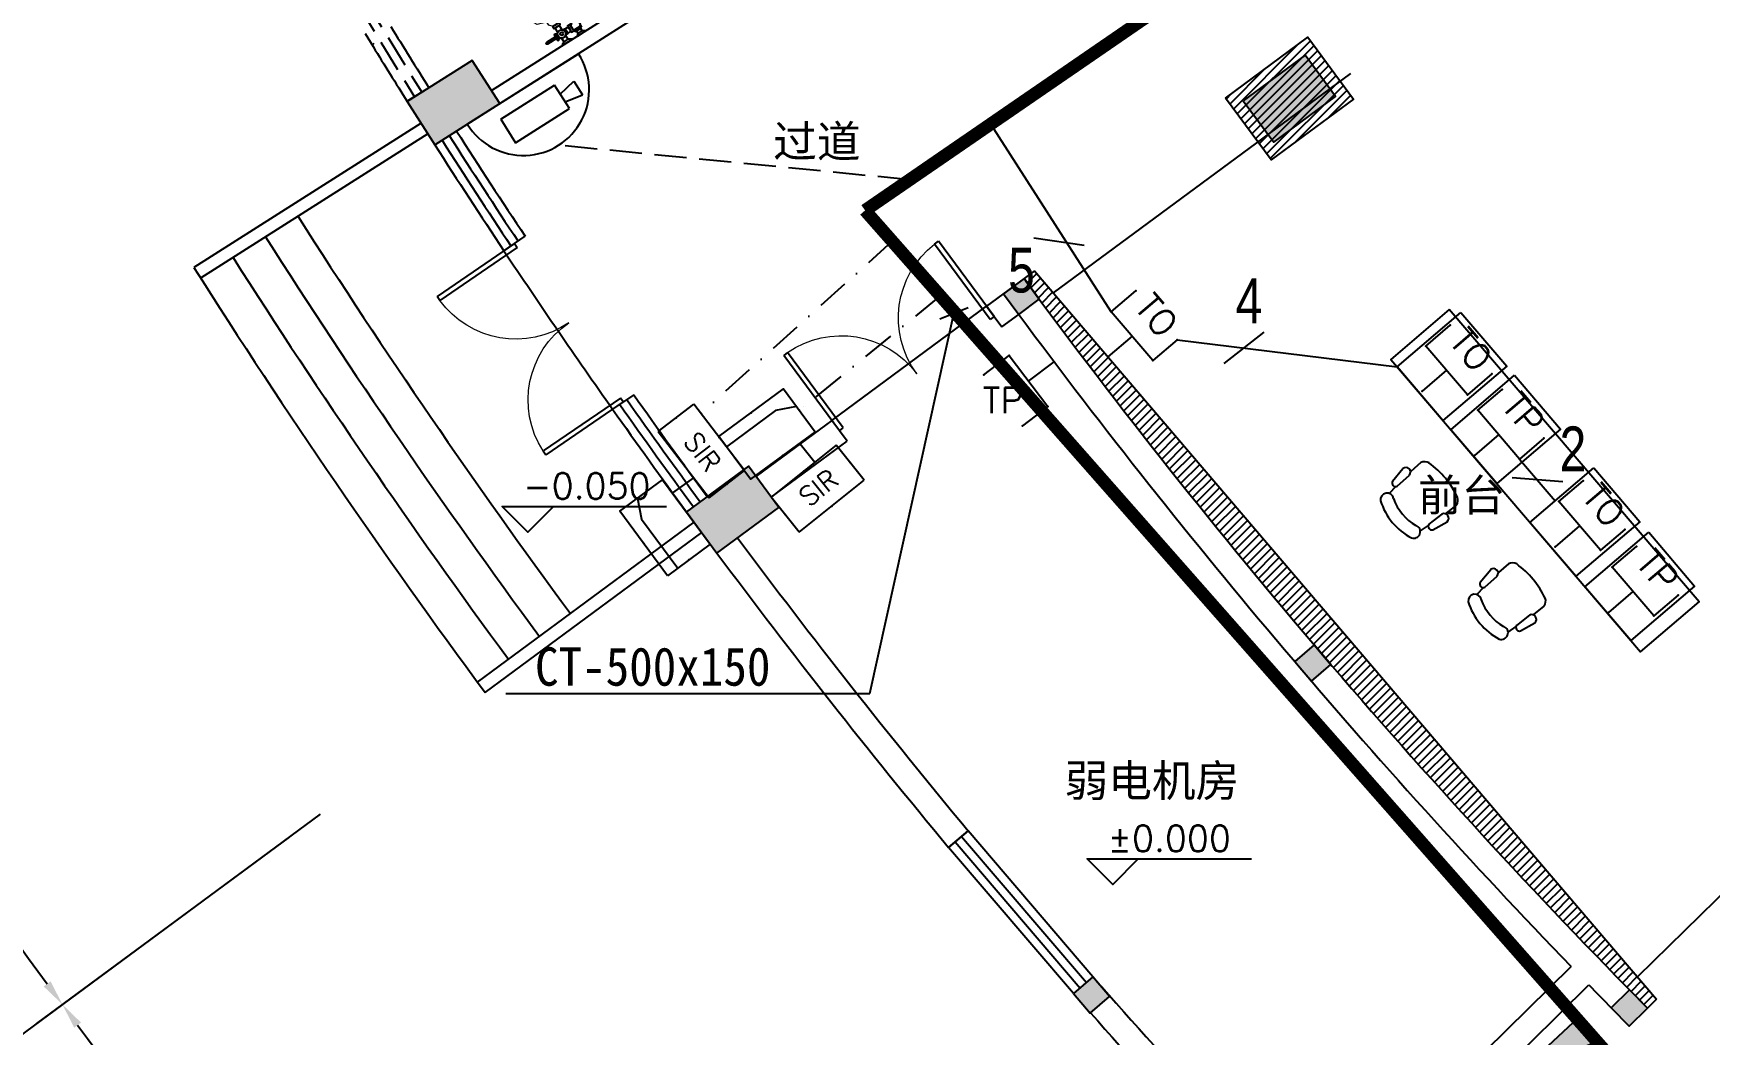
# Model space of a CAD drawing. Extents: x 13680 to 1640314, y -473492 to 65390.
# Drawn here: x 1198383 to 1211456, y -331062 to -323250 of the extents above; entities that cross this region are included whole.
import ezdxf
from ezdxf.enums import TextEntityAlignment as Align

# ---------------------------------------------------------------- set-up
doc = ezdxf.new("R2010")
doc.units = 0
doc.header["$LTSCALE"] = 1000
doc.header["$MEASUREMENT"] = 0
doc.linetypes.add('DASH', pattern=[0.35, 0.25, -0.1])
doc.linetypes.add('DASHDOT', pattern=[1, 0.5, -0.25, 0, -0.25])
for name, color, linetype in [('0-桥架', 120, 'Continuous'), ('0-电气文字', 6, 'Continuous'), ('AXIS', 1, 'Continuous'), ('COLUMN', 255, 'Continuous'), ('DIM-照明', 3, 'Continuous'), ('door', 2, 'Continuous'), ('EQUIP-通讯', 6, 'Continuous'), ('LINE', 123, 'Continuous'), ('PUB_HATCH', 8, 'Continuous'), ('S-提资20140812', 6, 'Continuous'), ('S-消防器材提资', 2, 'Continuous'), ('TEL_TEXT', 7, 'Continuous'), ('WALL', 255, 'Continuous'), ('WINDOW', 2, 'Continuous'), ('WIRE-照明', 120, 'Continuous'), ('卫生间洁具', 8, 'Continuous'), ('安保设备SA', 241, 'Continuous'), ('室外建筑', 8, 'Continuous'), ('装修家具', 8, 'Continuous'), ('装修家具2', 8, 'Continuous')]:
    doc.layers.add(name, color=color, linetype=linetype)
doc.layers.add('04071 FF-TXT', color=3, linetype='Continuous', lineweight=25)
doc.layers.add('74071 FF-SAN', color=4, linetype='Continuous', lineweight=20)
doc.styles.add('-宋体', font='', dxfattribs={"width": 1.3})
doc.styles.add('_TCH_DIM_T3', font='SIMPLEX', dxfattribs={"width": 0.705882, "bigfont": 'GBCBIG'})
doc.styles.add('_TEL_DIM', font='SIMPLEX', dxfattribs={"width": 0.8, "height": 3.5, "bigfont": 'HZTXT'})
doc.styles.add('IN-C', font='')
doc.styles.add('IN-E', font='simplex.shx')
doc.styles.get("Standard").update_dxf_attribs({"font": 'haiwenrs.shx', "bigfont": 'hztxt.shx'})
doc.styles.get('-宋体').set_extended_font_data('NSimSun')
doc.styles.get('IN-C').set_extended_font_data('SimSun')
doc.dimstyles.new('_TCH_ARROW&&100', dxfattribs={"dimtxt": 297.5, "dimasz": 200, "dimexe": 250, "dimexo": 300, "dimgap": 126.25, "dimtad": 1, "dimdec": 0, "dimzin": 0, "dimdsep": 46, "dimtxsty": '_TCH_DIM_T3', "dimcen": 0.09, "dimclrt": 7, "dimazin": 2, "dimtfac": 1, "dimtdec": 0, "dimtix": 1, "dimtmove": 2, "dimatfit": 3, "dimfxl": 1, "dimtolj": 1, "dimtzin": 0, "dimarcsym": 0})

# ---------------------------------------------------------------- blocks, each defined once
blk = doc.blocks.new('A$C571D7C9D')
at = {"layer": '装修家具2', "color": 8}
for p, q in [((73, 336), (80, 412)), ((468, 336), (460, 412)), ((23, 330), (0, 204)), ((76, 326), (72, 197)), ((464, 326), (468, 197)), ((517, 330), (540, 204)), ((55, 67), (57, 172)), ((486, 67), (483, 172))]:
    blk.add_line(p, q, dxfattribs=at)
for centre, radius, start, end in [((270, 48), 489, 67.2611, 112.7389), ((108, 455), 51.9, 121.265, 299.6825), ((270, 41), 394, 69.7134, 110.2866), ((432, 455), 51.9, 240.3175, 58.735), ((49, 320), 27.9, 12.2827, 157.7765), ((491, 320), 27.9, 22.2235, 167.7173), ((37, 206), 36.8, 183.5132, 345.9932), ((504, 206), 36.8, 194.0068, 356.4868), ((123, 84), 70.3, 194.5083, 247.5673), ((270, 706), 708, 255.758, 284.242), ((418, 84), 70.3, 292.4327, 345.4917)]:
    blk.add_arc(centre, radius, start, end, dxfattribs=at)
blk = doc.blocks.new('A$C432873B9')
at = {"layer": '装修家具', "color": 8, "linetype": 'ByBlock'}
blk.add_lwpolyline([(1389, -1167), (933, -1557), (2881, -3838), (3338, -3448)], close=True, dxfattribs=at)
at = {"layer": '装修家具', "color": 8, "linetype": 'ByBlock', "rotation": 129.7630150295321}
for p in [(1531, -2693), (2215, -3482)]:
    blk.add_blockref('A$C571D7C9D', p, dxfattribs=at)
blk = doc.blocks.new('A$C6CAE1B6A')
at = {"color": 8}
for p, q in [((186, 387), (186, 325)), ((209, 387), (209, 326)), ((233, 387), (233, 327)), ((257, 387), (257, 328)), ((281, 387), (281, 329)), ((305, 387), (305, 330)), ((329, 387), (329, 331)), ((353, 387), (353, 332)), ((376, 387), (376, 333)), ((732, 361), (716, 361)), ((732, 338), (716, 338)), ((755, 366), (732, 366)), ((755, 331), (732, 331)), ((770, 391), (770, 311)), ((770, 268), (770, 172)), ((664, 240), (622, 240)), ((663, 201), (622, 201)), ((753, 240), (714, 240)), ((753, 201), (715, 201)), ((186, 53), (186, 115)), ((209, 53), (209, 114)), ((233, 53), (233, 113)), ((257, 53), (257, 112)), ((281, 53), (281, 111)), ((305, 53), (305, 110)), ((329, 53), (329, 109)), ((353, 53), (353, 108)), ((376, 53), (376, 107))]:
    blk.add_line(p, q, dxfattribs=at)
for points in [[(716, 374), (712, 374), (712, 378), (706, 378), (706, 382), (671, 382), (671, 376), (646, 376), (646, 363), (631, 363), (631, 344), (646, 344), (646, 329), (661, 329), (661, 324), (667, 324), (667, 313), (707, 313), (719, 321)], [(669, 245), (669, 263), (712, 263), (712, 243)], [(605, 247), (605, 193)], [(622, 193), (622, 247)], [(712, 197), (712, 178), (669, 178), (669, 195)], [(683, 167), (683, 83), (686, 80), (686, 76), (690, 76)], [(697, 167), (697, 83), (694, 80), (694, 76), (690, 76)]]:
    blk.add_lwpolyline(points, dxfattribs=at)
for points in [[(719, 313), (660, 313), (660, 293), (719, 293)], [(671, 293), (709, 293), (709, 263), (671, 263)], [(732, 379), (716, 379), (716, 321), (732, 321)], [(718, 178), (662, 178), (662, 167), (718, 167)]]:
    blk.add_lwpolyline(points, close=True, dxfattribs=at)
for centre, radius in [((416, 220), 37.7), ((689, 220), 32.4), ((689, 220), 12)]:
    blk.add_circle(centre, radius, dxfattribs=at)
for centre, radius, start, end in [((817, 220), 67.5, 135.0245, 224.9756), ((808, 351), 55, 133.5861, 226.4139), ((614, 239), 12, 43.7102, 136.2898), ((614, 201), 12, 223.7102, 316.2898)]:
    blk.add_arc(centre, radius, start, end, dxfattribs=at)
at = {"layer": '74071 FF-SAN', "color": 8}
for points in [[(605, 220), (605, 244), (578, 269), (551, 269), (526, 343), (387, 417, 0.052543), (173, 440, 0.132929), (154, 435, 0.161391), (145, 425, 0.043176), (139, 407, 0.005173), (135, 387), (130, 361), (5, 279, 0.19508), (0, 262), (0, 220)], [(41, 220), (41, 242, -0.210701), (52, 261), (136, 319, -0.078002), (159, 324), (413, 335, -0.245665), (487, 300, -0.196051), (513, 220, -0.196051)], [(605, 220), (605, 196), (578, 171), (551, 171), (526, 97), (387, 23, -0.052543), (173, 0, -0.132929), (154, 5, -0.161391), (145, 15, -0.043176), (139, 33, -0.005173), (135, 53), (130, 79), (5, 161, -0.19508), (0, 178), (0, 220)], [(41, 220), (41, 198, 0.210701), (52, 179), (136, 121, 0.078002), (159, 116), (413, 105, 0.245665), (487, 140, 0.196051), (513, 220, 0.196051)]]:
    blk.add_lwpolyline(points, format="xyb", dxfattribs=at)
blk = doc.blocks.new('xfx-gz')
at = {"layer": 'S-消防器材提资'}
blk.add_hatch(color=8, dxfattribs=at).paths.add_polyline_path([(0, 240), (0, 0), (700, 0)])
at = {"layer": 'S-消防器材提资', "color": 8}
for p, q in [((678, 408), (0, 240)), ((0, 240), (700, 0))]:
    blk.add_line(p, q, dxfattribs=at)
blk.add_lwpolyline([(700, 0), (700, 240), (0, 240), (0, 0)], close=True, dxfattribs=at)
blk = doc.blocks.new('*D176')
at = {"layer": 'AXIS', "color": 0, "lineweight": -2, "transparency": 16777216}
for p, q in [((1194084, -318784), (1191851, -319792)), ((1198028, -326093), (1195959, -327406))]:
    blk.add_line(p, q, dxfattribs=at)
blk.add_arc((1247674, -294587), 61000, 204.48786, 212.21214, dxfattribs=at)
at = {"layer": 'AXIS', "color": 0, "transparency": 16777216}
for points in [[(1192131, -319885), (1192192, -319857), (1192079, -319689)], [(1196092, -327085), (1196035, -327121), (1196170, -327272)]]:
    blk.add_solid(points, dxfattribs=at)
at = {"layer": 'Defpoints', "color": 0, "transparency": 16777216}
for p in [(1247674, -294587), (1194357, -318660), (1193323, -322280), (1198281, -325932)]:
    blk.add_point(p, dxfattribs=at)
at = {"layer": 'AXIS', "color": 7, "transparency": 16777216, "insert": (1194232, -323422), "char_height": 297.5, "attachment_point": 5, "rotation": 298.35, "style": '_TCH_DIM_T3'}
blk.add_mtext('\\A1;8.1°', dxfattribs=at)
blk = doc.blocks.new('*D177')
at = {"layer": 'AXIS', "color": 0, "lineweight": -2, "transparency": 16777216}
for p, q in [((1198028, -326093), (1195959, -327406)), ((1200377, -329521), (1198406, -330977))]:
    blk.add_line(p, q, dxfattribs=at)
blk.add_arc((1247674, -294587), 61000, 212.58786, 216.26236, dxfattribs=at)
at = {"layer": 'AXIS', "color": 0, "transparency": 16777216}
for points in [[(1196250, -327459), (1196306, -327423), (1196170, -327272)], [(1198516, -330647), (1198462, -330687), (1198608, -330828)]]:
    blk.add_solid(points, dxfattribs=at)
at = {"layer": 'Defpoints', "color": 0, "transparency": 16777216}
for p in [(1247674, -294587), (1198281, -325932), (1196955, -328476), (1200618, -329343)]:
    blk.add_point(p, dxfattribs=at)
at = {"layer": 'AXIS', "color": 7, "transparency": 16777216, "insert": (1197584, -328916), "char_height": 297.5, "attachment_point": 5, "rotation": 304.4251, "style": '_TCH_DIM_T3'}
blk.add_mtext('\\A1;4.05°', dxfattribs=at)
blk = doc.blocks.new('*D178')
at = {"layer": 'AXIS', "color": 0, "lineweight": -2, "transparency": 16777216}
for p, q in [((1200377, -329521), (1198406, -330977)), ((1205771, -335837), (1204025, -337555))]:
    blk.add_line(p, q, dxfattribs=at)
blk.add_arc((1247674, -294587), 61000, 216.63807, 224.36216, dxfattribs=at)
at = {"layer": 'AXIS', "color": 0, "transparency": 16777216}
for points in [[(1198700, -331009), (1198753, -330969), (1198608, -330828)], [(1204087, -337214), (1204040, -337261), (1204203, -337380)]]:
    blk.add_solid(points, dxfattribs=at)
at = {"layer": 'Defpoints', "color": 0, "transparency": 16777216}
for p in [(1247674, -294587), (1200618, -329343), (1200369, -333099), (1205985, -335626)]:
    blk.add_point(p, dxfattribs=at)
at = {"layer": 'AXIS', "color": 7, "transparency": 16777216, "insert": (1201499, -334024), "char_height": 297.5, "attachment_point": 5, "rotation": 310.5001, "style": '_TCH_DIM_T3'}
blk.add_mtext('\\A1;8.1°', dxfattribs=at)
blk = doc.blocks.new('*D179')
at = {"layer": 'AXIS', "color": 0, "lineweight": -2, "transparency": 16777216}
for p, q in [((1205771, -335837), (1204025, -337555)), ((1208789, -338693), (1207169, -340531))]:
    blk.add_line(p, q, dxfattribs=at)
blk.add_arc((1247674, -294587), 61000, 224.73787, 228.41214, dxfattribs=at)
at = {"layer": 'AXIS', "color": 0, "transparency": 16777216}
for points in [[(1204320, -337546), (1204368, -337499), (1204203, -337380)], [(1207207, -340186), (1207162, -340236), (1207334, -340343)]]:
    blk.add_solid(points, dxfattribs=at)
at = {"layer": 'Defpoints', "color": 0, "transparency": 16777216}
for p in [(1247674, -294587), (1205985, -335626), (1205224, -338392), (1208988, -338468)]:
    blk.add_point(p, dxfattribs=at)
at = {"layer": 'AXIS', "color": 7, "transparency": 16777216, "insert": (1205932, -338690), "char_height": 297.5, "attachment_point": 5, "rotation": 316.575, "style": '_TCH_DIM_T3'}
blk.add_mtext('\\A1;4.05°', dxfattribs=at)
blk = doc.blocks.new('*D180')
at = {"layer": 'AXIS', "color": 0, "lineweight": -2, "transparency": 16777216}
for p, q in [((1208789, -338693), (1207169, -340531)), ((1215392, -343732), (1214047, -345780))]:
    blk.add_line(p, q, dxfattribs=at)
blk.add_arc((1247674, -294587), 61000, 228.78786, 236.51214, dxfattribs=at)
at = {"layer": 'AXIS', "color": 0, "transparency": 16777216}
for points in [[(1207463, -340500), (1207507, -340450), (1207334, -340343)], [(1214035, -345433), (1213999, -345489), (1214184, -345571)]]:
    blk.add_solid(points, dxfattribs=at)
at = {"layer": 'Defpoints', "color": 0, "transparency": 16777216}
for p in [(1247674, -294587), (1208988, -338468), (1209535, -342193), (1215556, -343481)]:
    blk.add_point(p, dxfattribs=at)
at = {"layer": 'AXIS', "color": 7, "transparency": 16777216, "insert": (1210834, -342860), "char_height": 297.5, "attachment_point": 5, "rotation": 322.65, "style": '_TCH_DIM_T3'}
blk.add_mtext('\\A1;8.1°', dxfattribs=at)
blk = doc.blocks.new('*D184')
at = {"layer": 'AXIS', "color": 0, "lineweight": -2, "transparency": 16777216}
for p, q in [((1188874, -294587), (1185624, -294587)), ((1238476, -352663), (1237967, -355873))]:
    blk.add_line(p, q, dxfattribs=at)
blk.add_arc((1247674, -294587), 61800, 180.18542, 260.81446, dxfattribs=at)
at = {"layer": 'AXIS', "color": 0, "transparency": 16777216}
for points in [[(1185841, -294787), (1185908, -294786), (1185874, -294587)], [(1237814, -355561), (1237804, -355627), (1238007, -355626)]]:
    blk.add_solid(points, dxfattribs=at)
at = {"layer": 'Defpoints', "color": 0, "transparency": 16777216}
for p in [(1189174, -294587), (1247674, -294587), (1192610, -322643), (1238523, -352366)]:
    blk.add_point(p, dxfattribs=at)
at = {"layer": 'AXIS', "color": 7, "transparency": 16777216, "insert": (1200890, -334544), "char_height": 297.5, "attachment_point": 5, "rotation": 310.4999, "style": '_TCH_DIM_T3'}
blk.add_mtext('\\A1;81°', dxfattribs=at)
blk = doc.blocks.new('$DorLib2D$00000002')
for p, q in [((-0.5, 0), (-0.5, 0.4875)), ((-0.475, 0.4875), (-0.5, 0.4875)), ((-0.475, 0), (-0.475, 0.4875)), ((0.475, 0), (0.475, 0.4875)), ((0.475, 0.4875), (0.5, 0.4875)), ((0.5, 0), (0.5, 0.4875)), ((-0.5, 0), (-0.475, 0)), ((0.5, 0), (0.475, 0))]:
    blk.add_line(p, q)
at = {"lineweight": 13}
for centre, start, end in [((-0.4875, 0), 0, 88.53072), ((0.4875, 0), 91.46928, 180)]:
    blk.add_arc(centre, 0.4875, start, end, dxfattribs=at)
blk = doc.blocks.new('$TCHSYS$WIN2D')
for p, q in [((-0.5, 0.5), (0.5, 0.5)), ((-0.5, 0.5), (-0.5, -0.5)), ((0.5, 0.5), (0.5, -0.5)), ((0.5, 0.1667), (-0.5, 0.1667)), ((0.5, -0.1667), (-0.5, -0.1667)), ((-0.5, -0.5), (0.5, -0.5))]:
    blk.add_line(p, q)
blk = doc.blocks.new('_FZH')
blk.add_lwpolyline([(-0.5, -0.5), (0.5, -0.5), (0.5, 0.5), (-0.5, 0.5)], close=True)
at = {"layer": 'PUB_HATCH'}
blk.add_solid([(-0.5, -0.5), (0.5, -0.5), (-0.5, 0.5), (0.5, 0.5)], dxfattribs=at)
blk = doc.blocks.new('bg')
blk.add_lwpolyline([(2, 2), (0, 0), (-2, 2), (10.82, 2)])
at = {"color": 7, "style": 'IN-E'}
blk.add_attdef('LEVEL', (2, 2.61), '', height=2, dxfattribs=at)
blk = doc.blocks.new('$equip$00001847')
for p, q in [((-0.5, 0.499), (-0.5, 0.999)), ((0.5, 0.999), (0.5, 0.499)), ((0.5, 0.499), (-0.5, 0.499)), ((0, 0.5), (0, 0))]:
    blk.add_line(p, q)
for p in [(-0.5, 0.999), (0.5, 0.999), (-0.5, 0.499), (0.5, 0.499), (0, 0)]:
    blk.add_point(p)
at = {"color": 7, "style": '_TEL_DIM'}
blk.add_attdef('$TEXT$', text='', height=0.4, dxfattribs=at).set_placement((0, 0.999), align=Align.MIDDLE_CENTER)
at = {"color": 7, "style": '_TEL_DIM', "flags": 1}
blk.add_attdef('A', text='', height=0.00002, dxfattribs=at).set_placement((0, 0), align=Align.MIDDLE_CENTER)
blk = doc.blocks.new('$TelecSys$00000095')
blk.add_line((0.4, 0.4), (-0.4, -0.4))
at = {"width": 0.8}
blk.add_attdef('N', text='', height=1, dxfattribs=at).set_placement((-0.017, 1.056), align=Align.MIDDLE)
blk = doc.blocks.new('$equip$00001867')
for p, q in [((-0.5, 0.499), (-0.5, 0.999)), ((0.5, 0.999), (0.5, 0.499)), ((0.5, 0.499), (-0.5, 0.499)), ((0, 0.5), (0, 0))]:
    blk.add_line(p, q)
for p in [(-0.5, 0.999), (0.5, 0.999), (-0.5, 0.499), (0.5, 0.499), (0, 0)]:
    blk.add_point(p)
at = {"color": 7, "style": '_TEL_DIM'}
blk.add_attdef('$TEXT$', text='', height=0.4, dxfattribs=at).set_placement((0, 0.999), align=Align.MIDDLE_CENTER)
at = {"color": 7, "style": '_TEL_DIM', "flags": 1}
blk.add_attdef('A', text='', height=0.00002, dxfattribs=at).set_placement((0, 0), align=Align.MIDDLE_CENTER)
blk = doc.blocks.new('$equip$00001876')
at = {"color": 0, "linetype": 'Continuous'}
blk.add_lwpolyline([(-0.625, 0.415), (0.625, 0.415), (0.625, -0.415), (-0.625, -0.415)], close=True, dxfattribs=at)
blk.add_lwpolyline([(0.625, 0.075), (0.325, 0.215), (-0.625, 0.215)], dxfattribs=at)
for p in [(0, 0.415), (-0.625, 0), (0.625, 0), (0, -0.415)]:
    blk.add_point(p)
at = {"layer": 'TEL_TEXT', "style": '_TEL_DIM', "flags": 1}
blk.add_attdef('A', text='', height=0.00002, dxfattribs=at).set_placement((0, 0), align=Align.MIDDLE_CENTER)
blk = doc.blocks.new('$equip$00001889')
for p, q in [((-0.65, 0.35), (-0.65, -0.35)), ((0.65, 0.35), (-0.65, 0.35)), ((0.65, 0.35), (0.65, -0.35)), ((-0.65, -0.35), (0.65, -0.35))]:
    blk.add_line(p, q)
for p in [(0, 0.35), (-0.65, 0), (0.65, 0), (0, -0.35)]:
    blk.add_point(p)
at = {"color": 7, "style": '_TEL_DIM'}
blk.add_attdef('$TEXT$', text='', height=0.3, dxfattribs=at).set_placement((-0.02, -0.003), align=Align.MIDDLE_CENTER)
at = {"color": 7, "style": '_TEL_DIM', "flags": 1}
blk.add_attdef('A', text='', height=0.00002, dxfattribs=at).set_placement((0, 0), align=Align.MIDDLE_CENTER)
blk = doc.blocks.new('A$C59FF3FA0')
at = {"layer": '安保设备SA'}
for p, q in [((0, 724), (1426, 724)), ((334, 575), (334, 273)), ((334, 575), (1024, 575)), ((1024, 273), (1024, 575)), ((1024, 461), (1224, 500)), ((1224, 500), (1224, 322)), ((334, 273), (1024, 273)), ((1024, 361), (1224, 322))]:
    blk.add_line(p, q, dxfattribs=at)
blk.add_ellipse((713, 713), major_axis=(-713, 11), ratio=1, start_param=0.00047, end_param=3.17192, dxfattribs=at)

msp = doc.modelspace()

# ---------------------------------------------------------------- hatches: boundary and pattern name
at = {"layer": 'PUB_HATCH'}
h = msp.add_hatch(dxfattribs=at)
h.set_pattern_fill('普通砖', color=256, scale=50, style=0)
h.set_pattern_definition([(45, (1238865.16, -519021.2), (-88.38838, 88.38838), [])])
h.paths.add_polyline_path([(1201031.074, -323352.322), (1201031.25, -323352.213), (1201056.584, -323266.183), (1200968.372, -323250.006), (1200968.195, -323250.114)])
at = {"layer": 'WALL'}
h = msp.add_hatch(dxfattribs=at)
h.set_pattern_fill('ANSI31', color=0, scale=30)
h.set_pattern_definition([(45, (1073733.98, -352643.95), (-33.67596, 33.67596), [])])
h.paths.add_polyline_path([(1207679.486, -323754.214), (1208322.986, -323278.917), (1208679.459, -323761.543), (1208035.958, -324236.839)])
h = msp.add_hatch(dxfattribs=at)
h.set_pattern_fill('ANSI31', color=0, scale=30)
h.set_pattern_definition([(45, (1177279.657, -359776.823), (-33.67596, 33.67596), [])])
h.paths.add_polyline_path([(1206189.751, -325103.429), (1206109.313, -325162.841, 0.036326041), (1210972.258, -330856.621), (1211043.522, -330786.468)])

# ---------------------------------------------------------------- linework, layer by layer
at = {"layer": '0-桥架', "color": 120, "const_width": 100}
for points in [[(1211878.274, -319811.171), (1204868.764, -324630.589)], [(1212722.484, -333553.868), (1204868.764, -324630.589)]]:
    msp.add_lwpolyline(points, dxfattribs=at)
at = {"layer": '0-电气文字', "color": 6, "linetype": 'Continuous'}
for p, q in [((1204907.223, -328401.513), (1205560.22, -325438.61)), ((1205673.322, -325390.735), (1205452.128, -325480.563)), ((1202066.492, -328401.513), (1204907.223, -328401.513))]:
    msp.add_line(p, q, dxfattribs=at)
at = {"layer": 'AXIS'}
msp.add_line((1200618.481, -329342.805), (1197400.987, -331719.301), dxfattribs=at)
at = {"layer": 'door'}
msp.add_line((1204609.582, -326270.318), (1205816.146, -325379.137), dxfattribs=at)
msp.add_arc((1247674.327, -294586.549), 54800, 213.6408071, 215.2091715, dxfattribs=at)
at = {"layer": 'EQUIP-通讯'}
for points in [[(1209515.797, -325426.419), (1209874.278, -325846.146), (1209376.815, -326271.02), (1209018.334, -325851.293)], [(1209935.102, -325917.361), (1210293.582, -326337.088), (1209796.119, -326761.962), (1209437.639, -326342.235)], [(1210552.806, -326640.599), (1210911.286, -327060.326), (1210413.823, -327485.2), (1210055.343, -327065.473)], [(1210981.465, -327142.494), (1211339.945, -327562.221), (1210842.482, -327987.095), (1210484.002, -327567.368)]]:
    msp.add_lwpolyline(points, close=True, dxfattribs=at)
at = {"layer": 'LINE', "color": 9, "linetype": 'DASH', "ltscale": 20}
for p, q in [((1214286.556, -319402.52), (1206336.116, -325274.801)), ((1217952.136, -323692.257), (1210894.423, -330611.896))]:
    msp.add_line(p, q, dxfattribs=at)
at = {"layer": 'WALL', "color": 0}
for p, q in [((1201954.619, -323695.907), (1203136.529, -322945.845)), ((1202018.919, -323797.227), (1203200.828, -323047.164)), ((1200968.195, -323250.114), (1200968.372, -323250.006)), ((1200968.195, -323250.114), (1201031.074, -323352.322)), ((1201031.074, -323352.322), (1201031.25, -323352.213)), ((1206189.751, -325103.429), (1211043.522, -330786.468)), ((1206109.198, -325162.685), (1205816.146, -325379.137)), ((1206109.198, -325162.685), (1206109.12, -325162.743)), ((1205816.146, -325379.137), (1205934.97, -325540.012)), ((1205934.97, -325540.012), (1206067.147, -325442.385)), ((1204609.582, -326270.318), (1204017.743, -326707.457)), ((1204728.406, -326431.193), (1204609.582, -326270.318)), ((1204136.567, -326868.332), (1204728.406, -326431.193)), ((1205520.516, -329602.206), (1205672.613, -329472.306)), ((1206646.772, -330612.925), (1206646.688, -330612.997)), ((1209449.416, -331443.925), (1210375.897, -330531.884)), ((1209731.045, -331447.333), (1210514.965, -330675.631)), ((1211043.522, -330786.468), (1210972.189, -330856.689))]:
    msp.add_line(p, q, dxfattribs=at)
msp.add_lwpolyline([(1207679.486, -323754.214), (1208322.986, -323278.917), (1208679.459, -323761.543), (1208035.958, -324236.839)], close=True, dxfattribs=at)
msp.add_lwpolyline([(1206189.751, -325103.429), (1206109.236, -325162.898)], dxfattribs=at)
for radius, start, end in [(54600, 211.6001846, 212.1901248), (54800, 211.6629169, 212.1905085), (51600, 216.3389402, 216.4499786), (51600, 216.3389402, 224.6610268), (51800, 216.5605883, 223.9416466), (54600, 216.6598537, 219.7123223), (54800, 216.6590877, 219.7151949), (54600, 221.2864316, 221.3897229), (54600, 221.3897229, 224.3401358), (51800, 224.1628743, 224.4394013), (54800, 221.4926931, 224.3409018)]:
    msp.add_arc((1247674.327, -294586.549), radius, start, end, dxfattribs=at)
at = {"layer": 'WINDOW', "linetype": 'DASH'}
for p, q in [((1200725.471, -322720.914), (1201353.549, -323743.419)), ((1200782.277, -322686.02), (1201410.355, -323708.526)), ((1201467.161, -323673.633), (1201296.743, -323778.313))]:
    msp.add_line(p, q, dxfattribs=at)
at = {"layer": 'WINDOW'}
for p, q in [((1202051.853, -324944.907), (1202216.842, -324831.831)), ((1203064.832, -326069.131), (1202899.843, -326182.207))]:
    msp.add_line(p, q, dxfattribs=at)
for radius, start, end in [(54666.667, 212.6096191, 213.6388945), (54600, 212.6098751, 213.6379346), (54800, 212.6091091, 213.6408072), (54733.333, 212.6093638, 213.639852), (54733.333, 215.2101265, 216.2406147), (54666.667, 215.2110841, 216.2403594), (54600, 215.212044, 216.2401035), (54800, 215.2091713, 216.2408694)]:
    msp.add_arc((1247674.327, -294586.549), radius, start, end, dxfattribs=at)
at = {"layer": 'WIRE-照明'}
for p, q in [((1206789.705, -325421.712), (1205849.285, -323956.427)), ((1207304.531, -325639.553), (1209018.334, -325851.293)), ((1204363.119, -326452.358), (1204477.634, -326595.529)), ((1209974.009, -326570.782), (1210252.614, -326896.987)), ((1203529.372, -326717.265), (1203367.669, -326834.96))]:
    msp.add_line(p, q, dxfattribs=at)
at = {"layer": 'WIRE-照明', "linetype": 'DASH'}
msp.add_line((1205217.046, -324391.125), (1202478.462, -324122.239), dxfattribs=at)
at = {"layer": 'WIRE-照明', "linetype": 'DASHDOT', "ltscale": 0.5}
for p, q in [((1205081.167, -324871.918), (1203588.288, -326214.685)), ((1205455.773, -325297.54), (1204355.038, -326190.78))]:
    msp.add_line(p, q, dxfattribs=at)
at = {"layer": '室外建筑'}
for p, q in [((1201405.51, -323949.633), (1199632.068, -325075.093)), ((1201458.739, -324034.29), (1199685.725, -325159.479))]:
    msp.add_line(p, q, dxfattribs=at)
for points in [[(1201846, -328311.531), (1203535.121, -327063.927)], [(1201905.341, -328392.021), (1203594.533, -327144.364)]]:
    msp.add_lwpolyline(points, dxfattribs=at)
for radius, start, end in [(56000, 212.5023139, 216.3476651), (56300, 212.5017687, 216.3482104), (56900, 212.3999999, 216.4499794), (56600, 212.5012293, 216.3487499)]:
    msp.add_arc((1247674.327, -294586.549), radius, start, end, dxfattribs=at)

# ---------------------------------------------------------------- block references
at = {"layer": '04071 FF-TXT', "color": 9}
ref = msp.add_blockref('bg', (1202239.173, -327142.46), dxfattribs=dict(at, xscale=100, yscale=100, zscale=100))
ref.add_attrib('LEVEL', '-0.050', (1202201.443, -326881.921), dxfattribs={"layer": '0', "color": 7, "height": 200, "style": 'IN-E'})
ref = msp.add_blockref('bg', (1206800.294, -329892.381), dxfattribs=dict(at, xscale=100, yscale=100, zscale=100))
ref.add_attrib('LEVEL', '%%P0.000', (1206762.564, -329631.841), dxfattribs={"layer": '0', "color": 7, "height": 200, "style": 'IN-E'})
at = {"layer": 'COLUMN', "yscale": 600.0000000000873}
for p, xscale, zscale, rotation in [((1208179.472, -323757.878), 400.0000000000468, 600.0000000000948, 306.449978594037), ((1201658.455, -323789.109), 399.9999999999688, 600.0000000000781, 302.39999994225), ((1203835.843, -326966.13), 399.9999999999086, 600.0000000000948, 306.4499785940101)]:
    msp.add_blockref('_FZH', p, dxfattribs=dict(at, xscale=xscale, zscale=zscale, rotation=rotation))
at = {"layer": 'COLUMN', "linetype": 'ByBlock'}
for p, xscale, yscale, zscale, rotation in [((1206088.095, -325302.592), 200.0000000000234, 200.0000000000234, 200.0000000000234, 306.449978594037), ((1208361.344, -328163.02), 199.9999999999976, 199.9999999999976, 199.9999999999976, 310.50001021619), ((1206635.591, -330753.981), 199.9999999999976, 199.9999999999976, 199.9999999999976, 310.50001021619), ((1210830.922, -330855.731), 200.0000000000096, 200.0000000000096, 200.0000000000096, 314.5500109330173)]:
    msp.add_blockref('_FZH', p, dxfattribs=dict(at, xscale=xscale, yscale=yscale, zscale=zscale, rotation=rotation))
at = {"layer": 'DIM-照明'}
ref = msp.add_blockref('$TelecSys$00000095', (1206381.54, -324873.463), dxfattribs=dict(at, xscale=350, yscale=350, zscale=350, rotation=126.6672876384524))
ref.add_attrib('N', '5', dxfattribs={"layer": '0', "color": 7, "height": 350, "width": 0.8}).set_placement((1206088.843, -325098.975), align=Align.MIDDLE)
ref = msp.add_blockref('$TelecSys$00000095', (1207824.105, -325703.746), dxfattribs=dict(at, xscale=350, yscale=350, zscale=350, rotation=352.9568262659648))
ref.add_attrib('N', '4', dxfattribs={"layer": '0', "color": 7, "height": 350, "width": 0.8}).set_placement((1207863.354, -325336.342), align=Align.MIDDLE)
ref = msp.add_blockref('$TelecSys$00000095', (1210113.312, -326733.885), dxfattribs=dict(at, xscale=350, yscale=350, zscale=350, rotation=310.5000102167093))
ref.add_attrib('N', '2', dxfattribs={"layer": '0', "color": 7, "height": 350, "width": 0.8}).set_placement((1210390.279, -326489.313), align=Align.MIDDLE)
at = {"layer": 'door', "yscale": 1500, "zscale": 200}
for p, xscale, rotation in [((1202558.343, -325507.019), -1499.99999999999, 124.4249892679479), ((1205272.276, -325905.165), -1499.999999999973, 36.44997859403023)]:
    msp.add_blockref('$DorLib2D$00000002', p, dxfattribs=dict(at, xscale=xscale, rotation=rotation))
at = {"layer": 'EQUIP-通讯', "xscale": 500.0000000000446, "yscale": 500.0000000000446, "zscale": 500.0000000000446, "rotation": 310.5000102167027}
for p, values in [((1206762.346, -325773.851), {'$TEXT$': 'TO'}), ((1209215.25, -326040.99), {'$TEXT$': 'TO'}), ((1209621.925, -326542.719), {'$TEXT$': 'TP'}), ((1210252.259, -327255.171), {'$TEXT$': 'TO'}), ((1210668.288, -327767.852), {'$TEXT$': 'TP'})]:
    msp.add_blockref('$equip$00001847', p, dxfattribs=at).add_auto_attribs(values)
at = {"layer": 'EQUIP-通讯'}
ref = msp.add_blockref('$equip$00001867', (1206343.674, -325811.813), dxfattribs=dict(at, xscale=500, yscale=500, zscale=500, rotation=127.0710067767533))
ref.add_attrib('$TEXT$', 'TP', dxfattribs={"layer": '0', "color": 7, "height": 200, "style": '_TEL_DIM'}).set_placement((1205945.128, -326112.914), align=Align.MIDDLE_CENTER)
at = {"layer": 'EQUIP-通讯', "xscale": 500.0000000000666, "yscale": 500.0000000000666, "zscale": 500.0000000000666}
for p, rotation in [((1204103.67, -326376.443), 36.44997859409433), ((1203308.798, -327106.771), 126.4499785940943)]:
    msp.add_blockref('$equip$00001876', p, dxfattribs=dict(at, rotation=rotation))
at = {"layer": 'EQUIP-通讯'}
ref = msp.add_blockref('$equip$00001889', (1203592.824, -326508.148), dxfattribs=dict(at, xscale=499.9999999998684, yscale=499.9999999998684, zscale=499.9999999998684, rotation=127.4880020387654))
ref.add_attrib('$TEXT$', 'SIR', dxfattribs={"layer": '0', "color": 7, "height": 150, "rotation": 307.4880304, "style": '_TEL_DIM'}).set_placement((1203600.162, -326515.128), align=Align.MIDDLE_CENTER)
ref = msp.add_blockref('$equip$00001889', (1204499.677, -326801.991), dxfattribs=dict(at, xscale=499.9999999999746, yscale=499.9999999999746, zscale=499.9999999999746, rotation=218.6546132173526))
ref.add_attrib('$TEXT$', 'SIR', dxfattribs={"layer": '0', "color": 7, "height": 150, "rotation": 38.6546416, "style": '_TEL_DIM'}).set_placement((1204506.507, -326794.512), align=Align.MIDDLE_CENTER)
at = {"layer": 'S-提资20140812', "rotation": 222.9124167831625}
msp.add_blockref('xfx-gz', (1210431.542, -330932.755), dxfattribs=at)
at = {"layer": 'WINDOW', "xscale": -1500.00000000001, "yscale": 200, "zscale": -1500.00000000001, "rotation": 310.4993769500786}
msp.add_blockref('$TCHSYS$WIN2D', (1206083.644, -330107.565), dxfattribs=at)
at = {"layer": '卫生间洁具', "color": 9, "rotation": 302.3999642732651}
msp.add_blockref('A$C6CAE1B6A', (1201947.393, -322788.848), dxfattribs=at)
at = {"layer": '安保设备SA', "xscale": 0.7195327879475807, "yscale": 0.7195327879475807, "zscale": 0.7195327879475807, "rotation": 32.39999994225602}
msp.add_blockref('A$C59FF3FA0', (1202045.327, -324397.114), dxfattribs=at)
at = {"layer": '装修家具'}
msp.add_blockref('A$C432873B9', (1208035.958, -324236.839), dxfattribs=at)

# ---------------------------------------------------------------- texts
at = {"color": 9, "style": 'IN-C'}
for s, p in [('过道', (1204152.138, -324217.346)), ('前台', (1209180.999, -326977.523)), ('弱电机房', (1206423.999, -329205.986))]:
    msp.add_text(s, height=250, dxfattribs=at).set_placement(p)
at = {"layer": '0-电气文字', "color": 6, "linetype": 'Continuous', "style": '-宋体', "width": 0.9}
msp.add_text('CT-500x150', height=300, dxfattribs=at).set_placement((1202294.284, -328340.114))

# ---------------------------------------------------------------- dimensions: what is measured, and where the dimension line sits
at = {"layer": 'AXIS'}
for base, p1, p2, picture, middle in [((1192610.105, -322643.125), (1189174.327, -294586.549), (1238522.794, -352366.298), '*D184', (1200890.309, -334543.793)), ((1193322.929, -322279.969), (1194357.235, -318660.139), (1198281.143, -325932.416), '*D176', (1194232.483, -323422.203)), ((1196954.722, -328476.396), (1198281.143, -325932.416), (1200618.481, -329342.805), '*D177', (1197584.347, -328916.122)), ((1200369.184, -333099.189), (1200618.481, -329342.805), (1205984.981, -335626.145), '*D178', (1201498.751, -334024.371)), ((1205223.652, -338392.258), (1205984.981, -335626.145), (1208987.583, -338468.046), '*D179', (1205931.694, -338689.59)), ((1209534.525, -342192.804), (1208987.583, -338468.046), (1215556.492, -343481.279), '*D180', (1210833.541, -342859.545))]:
    dim = msp.add_angular_dim_3p(base=base, center=(1247674.327, -294586.549), p1=p1, p2=p2, dimstyle='_TCH_ARROW&&100', dxfattribs=at)
    dim.commit()
    dim.dimension.update_dxf_attribs({"geometry": picture, "text_midpoint": middle})

doc.saveas('drawing.dxf')
